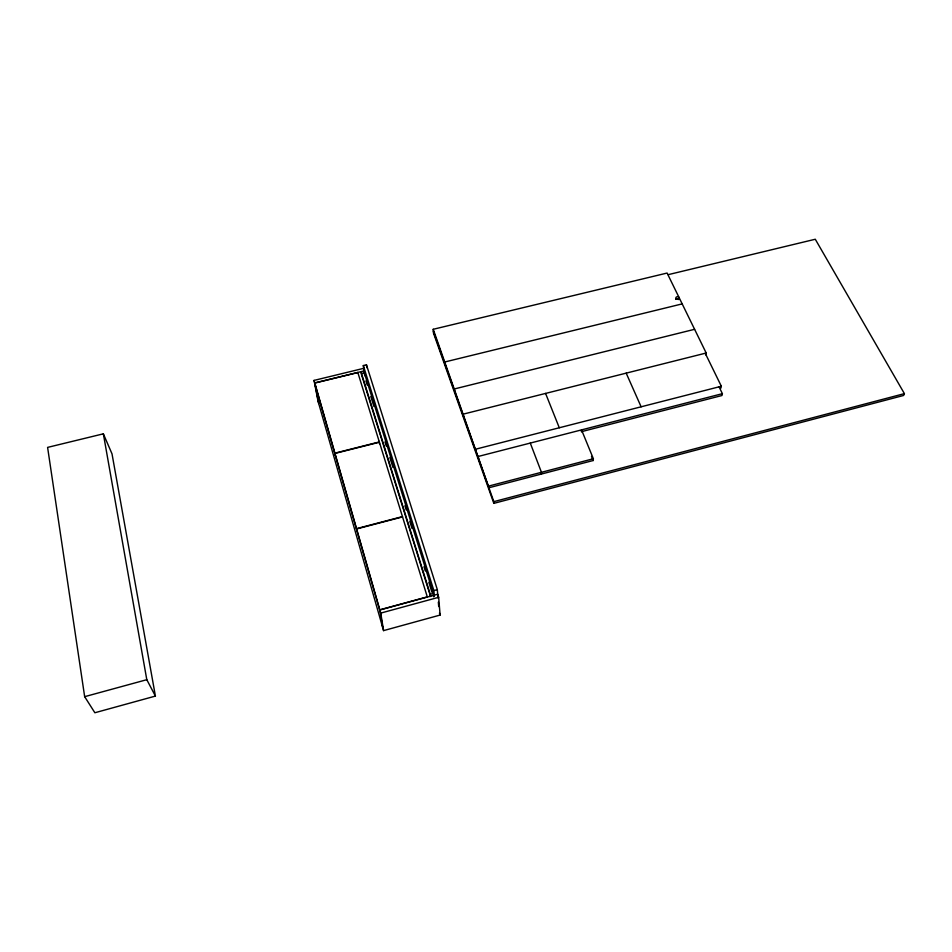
<?xml version="1.0" encoding="UTF-8"?>
<svg xmlns="http://www.w3.org/2000/svg" width="952" height="952" viewBox="0 0 952 952"><rect width="100%" height="100%" fill="white"/><g stroke="black" fill="none" stroke-linecap="round" stroke-linejoin="round"><path stroke-width="1.43" d="M541.379 474.048L541.462 472.299L530.276 443.073M581.386 431.696L581.541 429.899L593.37 458.745L593.179 460.518L488.911 487.757L433.231 329.285L667.102 273.045L706.194 353.013L705.813 354.894M678.8 299.571L679.121 297.643M720.914 388.095L721.342 386.25L705.23 353.263M719.058 386.833L722.389 393.676L721.961 395.52L581.565 431.649M668.28 274.64L815.281 239.25L904.4 393.628L903.626 395.461L493.838 503.358L433.469 333.069L433.231 329.285M363.581 368.365L314.065 380.407L318.016 401.089L383.573 630.617L440.098 615.063L438.67 597.297L437.706 594.226L379.86 609.994L382.692 627.547M155.414 696.079L94.867 712.75L84.657 696.674L47.6 447.392L103.351 433.826L112.015 453.866L155.414 696.079L146.798 679.692L103.351 433.826M383.573 630.617L380.752 613.1L438.67 597.297M84.657 696.674L146.798 679.692M434.338 596.13L433.862 590.585L437.325 589.645L366.46 364.806L363.319 365.568L364.723 375.731M429.447 592.929L361.201 373.577L364.318 372.815L433.327 593.405L429.887 594.346L430.102 596.606M380.074 611.434L379.812 609.816L427.293 596.88M356.94 530.68L356.548 528.634L402.446 516.603M402.541 516.924L356.631 528.955L379.812 609.816M493.838 503.358L493.826 501.644L904.4 393.628M488.888 486.032L593.37 458.745M722.389 393.676L478.368 456.424L478.416 458.198M721.342 386.25L475.798 449.154L475.833 450.939M706.194 353.013L463.35 414.108L463.422 415.929M335.33 455.258L334.914 453.14L379.324 441.93M379.408 442.228L334.997 453.438L356.548 528.634M694.603 329.309L454.413 388.94L454.497 390.772M682.179 303.89L444.834 361.974L444.941 363.842M364.354 370.84L314.779 382.906L318.73 403.565M357.845 372.577L314.826 383.049L315.183 384.941M626.19 373.148L641.124 406.802M591.501 456.401L593.179 460.518M545.579 393.426L559.288 427.757M433.35 331.177L493.826 501.644M363.319 365.568L433.862 590.585M439.467 613.052L440.098 615.063M365.937 380.919L367.27 385.179M370.816 396.52L373.91 406.445M384.989 441.906L386.322 446.167M389.868 457.507L392.962 467.444M404.921 505.738L406.254 509.998M409.8 521.339L412.014 528.431M423.973 566.726L425.306 570.986M428.852 582.327L431.958 592.263M360.927 371.673L430.804 596.107M357.797 372.434L427.353 597.047M378.682 440.943L379.562 443.763M314.065 380.407L334.914 453.14M379.86 609.994L380.752 613.1M315.148 384.798L380.122 611.601M366.46 364.806L366.853 367.71M433.327 593.405L433.624 596.797M437.325 589.645L438.003 597.963M438.348 602.128L438.705 606.567M675.694 299.344A1.69 1.297 7.7 0 1 678.586 299.261M676.503 298.988A1.69 1.297 7.7 0 0 679.216 298.321A1.69 1.297 7.7 0 0 676.943 296.786A1.69 1.297 7.7 0 0 676.503 298.988"/></g></svg>
